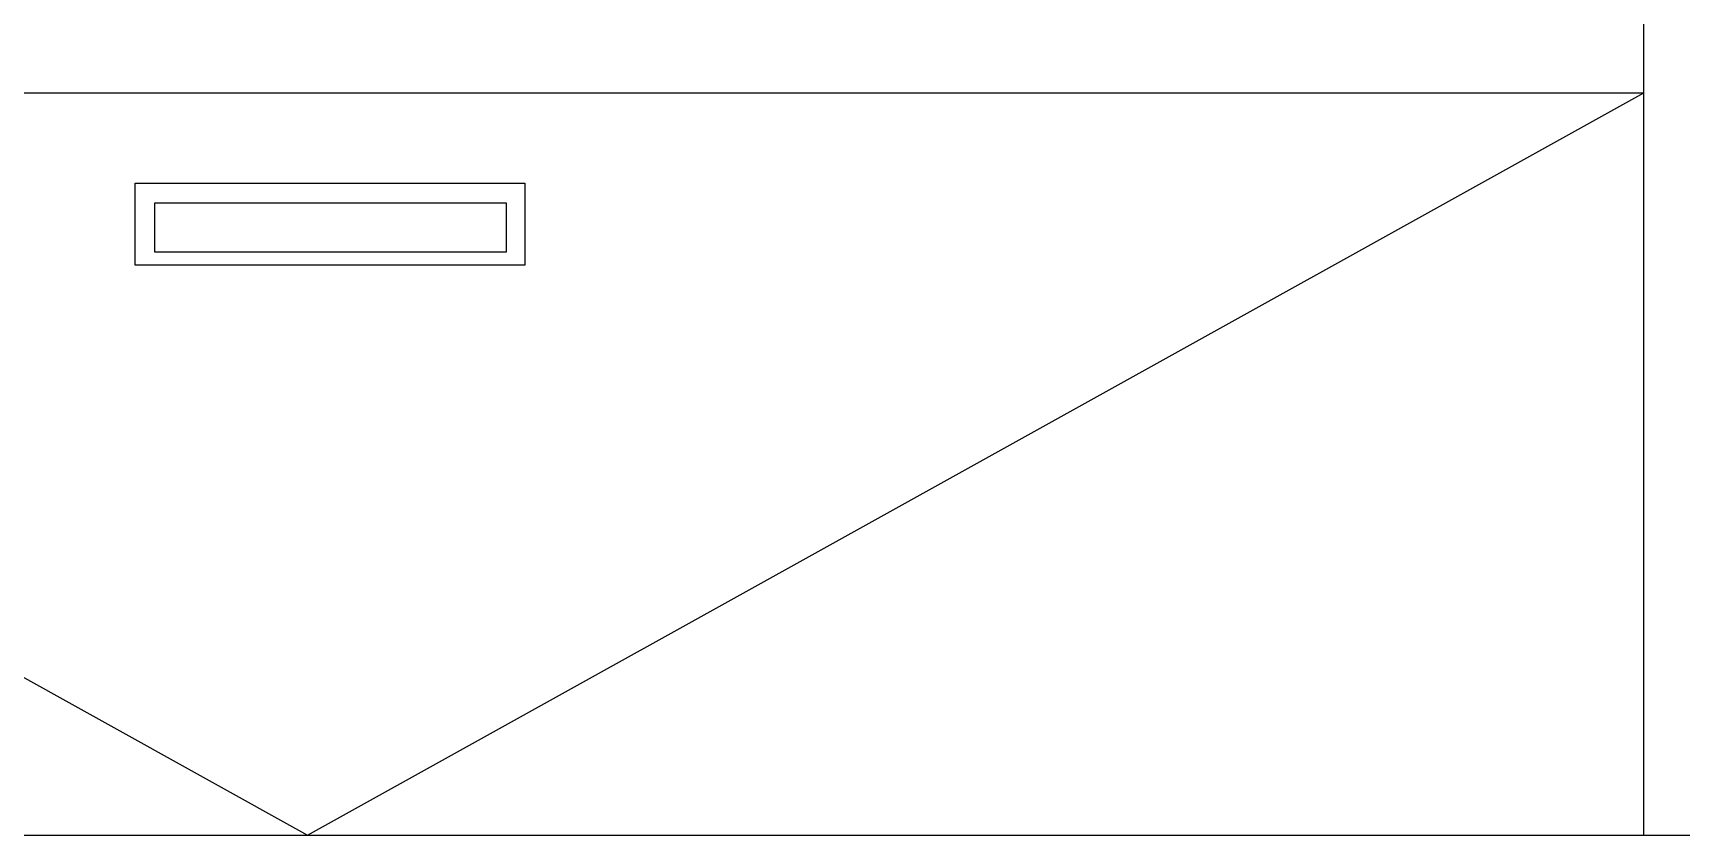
# Model space of a CAD drawing. Header units: millimetres. Extents: x 204800 to 233555, y -2285 to 8522.
# Drawn here: x 222810 to 223254, y 5573.9 to 5790 of the extents above; entities that cross this region are included whole.
import ezdxf

# ---------------------------------------------------------------- set-up
doc = ezdxf.new("R2010")
doc.units = ezdxf.units.MM
doc.layers.add('DIM【标注】', color=66, linetype='Continuous')

msp = doc.modelspace()

# ---------------------------------------------------------------- linework, layer by layer
at = {"layer": 'DIM【标注】', "color": 4, "ltscale": 6}
for p, q in [((223244.02, 5573.86), (223244.02, 6633.86)), ((222524.02, 5773.86), (223244.02, 5773.86)), ((222524.02, 5773.86), (222884.02, 5573.86)), ((222884.02, 5573.86), (223244.02, 5773.86)), ((222004.02, 5573.86), (223764.02, 5573.86))]:
    msp.add_line(p, q, dxfattribs=at)
for points in [[(222837.57, 5749.49), (222942.49, 5749.49), (222942.49, 5727.37), (222837.57, 5727.37)], [(222842.86, 5744.15), (222937.49, 5744.15), (222937.49, 5730.91), (222842.86, 5730.91)]]:
    msp.add_lwpolyline(points, close=True, dxfattribs=at)

doc.saveas('drawing.dxf')
